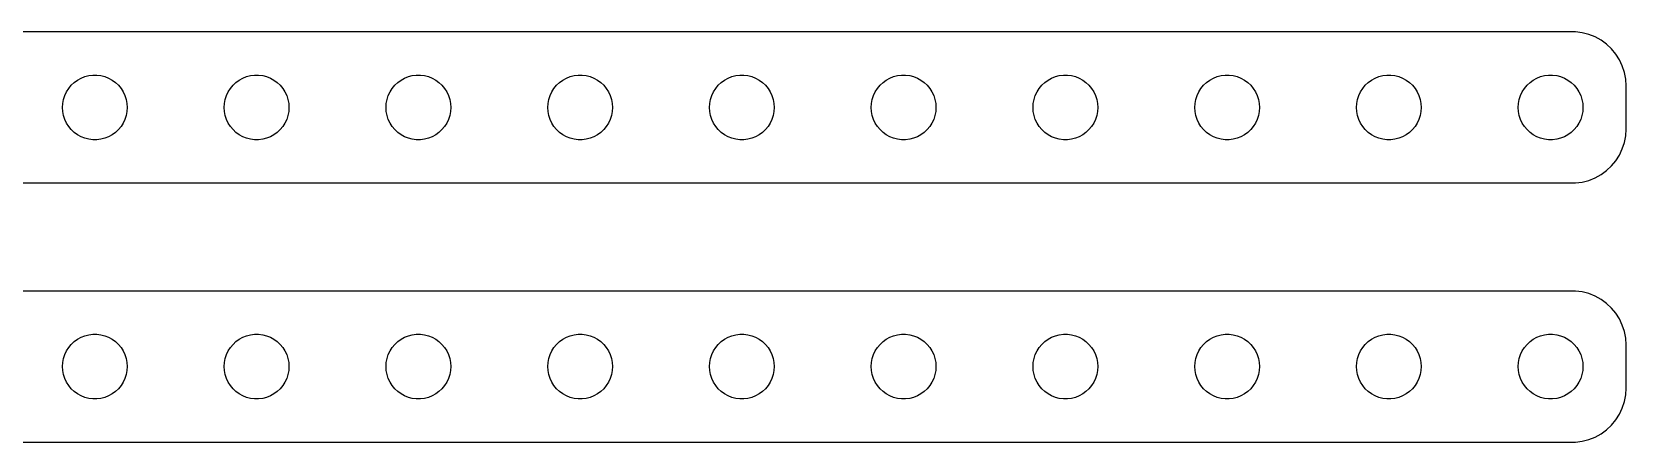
# Model space of a CAD drawing. Header units: metres. Extents: x -142 to 142, y 17 to 55.
# Drawn here: x -5.8 to 142, y 17 to 55 of the extents above; entities that cross this region are included whole.
import ezdxf

# ---------------------------------------------------------------- set-up
doc = ezdxf.new("R2010")
doc.units = ezdxf.units.M

msp = doc.modelspace()

# ---------------------------------------------------------------- linework, layer by layer
for p, q in [((137.314, 54.9901), (-137.314, 54.9901)), ((137.937, 54.9114), (137.314, 54.9901)), ((138.545, 54.7553), (137.937, 54.9114)), ((139.129, 54.5241), (138.545, 54.7553)), ((139.679, 54.2216), (139.129, 54.5241)), ((140.187, 53.8526), (139.679, 54.2216)), ((140.645, 53.4227), (140.187, 53.8526)), ((141.045, 52.9389), (140.645, 53.4227)), ((141.382, 52.4088), (141.045, 52.9389)), ((141.649, 51.8406), (141.382, 52.4088)), ((141.843, 51.2434), (141.649, 51.8406)), ((-2.1869, 50.0536), (-1.91226, 50.3115)), ((-1.91226, 50.3115), (-1.60747, 50.533)), ((-1.60747, 50.533), (-1.27733, 50.7145)), ((-1.27733, 50.7145), (-0.92705, 50.8532)), ((-0.92705, 50.8532), (-0.56213, 50.9469)), ((-0.56213, 50.9469), (-0.18837, 50.9941)), ((-0.18837, 50.9941), (0.18837, 50.9941)), ((0.18837, 50.9941), (0.56213, 50.9469)), ((0.56213, 50.9469), (0.92705, 50.8532)), ((0.92705, 50.8532), (1.27733, 50.7145)), ((1.27733, 50.7145), (1.60747, 50.533)), ((1.60747, 50.533), (1.91226, 50.3115)), ((1.91226, 50.3115), (2.1869, 50.0536)), ((12.8131, 50.0536), (13.0877, 50.3115)), ((13.0877, 50.3115), (13.3925, 50.533)), ((13.3925, 50.533), (13.7227, 50.7145)), ((13.7227, 50.7145), (14.0729, 50.8532)), ((14.0729, 50.8532), (14.4379, 50.9469)), ((14.4379, 50.9469), (14.8116, 50.9941)), ((14.8116, 50.9941), (15.1884, 50.9941)), ((15.1884, 50.9941), (15.5621, 50.9469)), ((15.5621, 50.9469), (15.927, 50.8532)), ((15.927, 50.8532), (16.2773, 50.7145)), ((16.2773, 50.7145), (16.6075, 50.533)), ((16.6075, 50.533), (16.9123, 50.3115)), ((16.9123, 50.3115), (17.1869, 50.0536)), ((27.8131, 50.0536), (28.0877, 50.3115)), ((28.0877, 50.3115), (28.3925, 50.533)), ((28.3925, 50.533), (28.7227, 50.7145)), ((28.7227, 50.7145), (29.0729, 50.8532)), ((29.0729, 50.8532), (29.4379, 50.9469)), ((29.4379, 50.9469), (29.8116, 50.9941)), ((29.8116, 50.9941), (30.1884, 50.9941)), ((30.1884, 50.9941), (30.5621, 50.9469)), ((30.5621, 50.9469), (30.927, 50.8532)), ((30.927, 50.8532), (31.2773, 50.7145)), ((31.2773, 50.7145), (31.6075, 50.533)), ((31.6075, 50.533), (31.9123, 50.3115)), ((31.9123, 50.3115), (32.1869, 50.0536)), ((42.8131, 50.0536), (43.0877, 50.3115)), ((43.0877, 50.3115), (43.3925, 50.533)), ((43.3925, 50.533), (43.7227, 50.7145)), ((43.7227, 50.7145), (44.0729, 50.8532)), ((44.0729, 50.8532), (44.4379, 50.9469)), ((44.4379, 50.9469), (44.8116, 50.9941)), ((44.8116, 50.9941), (45.1884, 50.9941)), ((45.1884, 50.9941), (45.5621, 50.9469)), ((45.5621, 50.9469), (45.927, 50.8532)), ((45.927, 50.8532), (46.2773, 50.7145)), ((46.2773, 50.7145), (46.6075, 50.533)), ((46.6075, 50.533), (46.9123, 50.3115)), ((46.9123, 50.3115), (47.1869, 50.0536)), ((57.8131, 50.0536), (58.0877, 50.3115)), ((58.0877, 50.3115), (58.3925, 50.533)), ((58.3925, 50.533), (58.7227, 50.7145)), ((58.7227, 50.7145), (59.0729, 50.8532)), ((59.0729, 50.8532), (59.4379, 50.9469)), ((59.4379, 50.9469), (59.8116, 50.9941)), ((59.8116, 50.9941), (60.1884, 50.9941)), ((60.1884, 50.9941), (60.5621, 50.9469)), ((60.5621, 50.9469), (60.927, 50.8532)), ((60.927, 50.8532), (61.2773, 50.7145)), ((61.2773, 50.7145), (61.6075, 50.533)), ((61.6075, 50.533), (61.9123, 50.3115)), ((61.9123, 50.3115), (62.1869, 50.0536)), ((72.8131, 50.0536), (73.0877, 50.3115)), ((73.0877, 50.3115), (73.3925, 50.533)), ((73.3925, 50.533), (73.7227, 50.7145)), ((73.7227, 50.7145), (74.073, 50.8532)), ((74.073, 50.8532), (74.4379, 50.9469)), ((74.4379, 50.9469), (74.8116, 50.9941)), ((74.8116, 50.9941), (75.1884, 50.9941)), ((75.1884, 50.9941), (75.5621, 50.9469)), ((75.5621, 50.9469), (75.927, 50.8532)), ((75.927, 50.8532), (76.2773, 50.7145)), ((76.2773, 50.7145), (76.6075, 50.533)), ((76.6075, 50.533), (76.9123, 50.3115)), ((76.9123, 50.3115), (77.1869, 50.0536)), ((87.8131, 50.0536), (88.0877, 50.3115)), ((88.0877, 50.3115), (88.3925, 50.533)), ((88.3925, 50.533), (88.7227, 50.7145)), ((88.7227, 50.7145), (89.073, 50.8532)), ((89.073, 50.8532), (89.4379, 50.9469)), ((89.4379, 50.9469), (89.8116, 50.9941)), ((89.8116, 50.9941), (90.1884, 50.9941)), ((90.1884, 50.9941), (90.5621, 50.9469)), ((90.5621, 50.9469), (90.927, 50.8532)), ((90.927, 50.8532), (91.2773, 50.7145)), ((91.2773, 50.7145), (91.6075, 50.533)), ((91.6075, 50.533), (91.9123, 50.3115)), ((91.9123, 50.3115), (92.1869, 50.0536)), ((102.813, 50.0536), (103.088, 50.3115)), ((103.088, 50.3115), (103.393, 50.533)), ((103.393, 50.533), (103.723, 50.7145)), ((103.723, 50.7145), (104.073, 50.8532)), ((104.073, 50.8532), (104.438, 50.9469)), ((104.438, 50.9469), (104.812, 50.9941)), ((104.812, 50.9941), (105.188, 50.9941)), ((105.188, 50.9941), (105.562, 50.9469)), ((105.562, 50.9469), (105.927, 50.8532)), ((105.927, 50.8532), (106.277, 50.7145)), ((106.277, 50.7145), (106.607, 50.533)), ((106.607, 50.533), (106.912, 50.3115)), ((106.912, 50.3115), (107.187, 50.0536)), ((117.813, 50.0536), (118.088, 50.3115)), ((118.088, 50.3115), (118.393, 50.533)), ((118.393, 50.533), (118.723, 50.7145)), ((118.723, 50.7145), (119.073, 50.8532)), ((119.073, 50.8532), (119.438, 50.9469)), ((119.438, 50.9469), (119.812, 50.9941)), ((119.812, 50.9941), (120.188, 50.9941)), ((120.188, 50.9941), (120.562, 50.9469)), ((120.562, 50.9469), (120.927, 50.8532)), ((120.927, 50.8532), (121.277, 50.7145)), ((121.277, 50.7145), (121.607, 50.533)), ((121.607, 50.533), (121.912, 50.3115)), ((121.912, 50.3115), (122.187, 50.0536)), ((132.813, 50.0536), (133.088, 50.3115)), ((133.088, 50.3115), (133.393, 50.533)), ((133.393, 50.533), (133.723, 50.7145)), ((133.723, 50.7145), (134.073, 50.8532)), ((134.073, 50.8532), (134.438, 50.9469)), ((134.438, 50.9469), (134.812, 50.9941)), ((134.812, 50.9941), (135.188, 50.9941)), ((135.188, 50.9941), (135.562, 50.9469)), ((135.562, 50.9469), (135.927, 50.8532)), ((135.927, 50.8532), (136.277, 50.7145)), ((136.277, 50.7145), (136.607, 50.533)), ((136.607, 50.533), (136.912, 50.3115)), ((136.912, 50.3115), (137.187, 50.0536)), ((141.961, 50.6267), (141.843, 51.2434)), ((142, 50), (141.961, 50.6267)), ((-2.90575, 48.7461), (-2.78932, 49.1044)), ((-2.78932, 49.1044), (-2.62891, 49.4453)), ((-2.62891, 49.4453), (-2.42705, 49.7634)), ((-2.42705, 49.7634), (-2.1869, 50.0536)), ((2.1869, 50.0536), (2.42705, 49.7634)), ((2.42705, 49.7634), (2.62891, 49.4453)), ((2.62891, 49.4453), (2.78932, 49.1044)), ((2.78932, 49.1044), (2.90575, 48.7461)), ((12.0942, 48.7461), (12.2107, 49.1044)), ((12.2107, 49.1044), (12.3711, 49.4453)), ((12.3711, 49.4453), (12.5729, 49.7634)), ((12.5729, 49.7634), (12.8131, 50.0536)), ((17.1869, 50.0536), (17.427, 49.7634)), ((17.427, 49.7634), (17.6289, 49.4453)), ((17.6289, 49.4453), (17.7893, 49.1044)), ((17.7893, 49.1044), (17.9057, 48.7461)), ((27.0942, 48.7461), (27.2107, 49.1044)), ((27.2107, 49.1044), (27.3711, 49.4453)), ((27.3711, 49.4453), (27.5729, 49.7634)), ((27.5729, 49.7634), (27.8131, 50.0536)), ((32.1869, 50.0536), (32.427, 49.7634)), ((32.427, 49.7634), (32.6289, 49.4453)), ((32.6289, 49.4453), (32.7893, 49.1044)), ((32.7893, 49.1044), (32.9057, 48.7461)), ((42.0942, 48.7461), (42.2107, 49.1044)), ((42.2107, 49.1044), (42.3711, 49.4453)), ((42.3711, 49.4453), (42.5729, 49.7634)), ((42.5729, 49.7634), (42.8131, 50.0536)), ((47.1869, 50.0536), (47.427, 49.7634)), ((47.427, 49.7634), (47.6289, 49.4453)), ((47.6289, 49.4453), (47.7893, 49.1044)), ((47.7893, 49.1044), (47.9057, 48.7461)), ((57.0942, 48.7461), (57.2107, 49.1044)), ((57.2107, 49.1044), (57.3711, 49.4453)), ((57.3711, 49.4453), (57.5729, 49.7634)), ((57.5729, 49.7634), (57.8131, 50.0536)), ((62.1869, 50.0536), (62.427, 49.7634)), ((62.427, 49.7634), (62.6289, 49.4453)), ((62.6289, 49.4453), (62.7893, 49.1044)), ((62.7893, 49.1044), (62.9057, 48.7461)), ((72.0943, 48.7461), (72.2107, 49.1044)), ((72.2107, 49.1044), (72.3711, 49.4453)), ((72.3711, 49.4453), (72.573, 49.7634)), ((72.573, 49.7634), (72.8131, 50.0536)), ((77.1869, 50.0536), (77.427, 49.7634)), ((77.427, 49.7634), (77.6289, 49.4453)), ((77.6289, 49.4453), (77.7893, 49.1044)), ((77.7893, 49.1044), (77.9057, 48.7461)), ((87.0943, 48.7461), (87.2107, 49.1044)), ((87.2107, 49.1044), (87.3711, 49.4453)), ((87.3711, 49.4453), (87.573, 49.7634)), ((87.573, 49.7634), (87.8131, 50.0536)), ((92.1869, 50.0536), (92.427, 49.7634)), ((92.427, 49.7634), (92.6289, 49.4453)), ((92.6289, 49.4453), (92.7893, 49.1044)), ((92.7893, 49.1044), (92.9057, 48.7461)), ((102.094, 48.7461), (102.211, 49.1044)), ((102.211, 49.1044), (102.371, 49.4453)), ((102.371, 49.4453), (102.573, 49.7634)), ((102.573, 49.7634), (102.813, 50.0536)), ((107.187, 50.0536), (107.427, 49.7634)), ((107.427, 49.7634), (107.629, 49.4453)), ((107.629, 49.4453), (107.789, 49.1044)), ((107.789, 49.1044), (107.906, 48.7461)), ((117.094, 48.7461), (117.211, 49.1044)), ((117.211, 49.1044), (117.371, 49.4453)), ((117.371, 49.4453), (117.573, 49.7634)), ((117.573, 49.7634), (117.813, 50.0536)), ((122.187, 50.0536), (122.427, 49.7634)), ((122.427, 49.7634), (122.629, 49.4453)), ((122.629, 49.4453), (122.789, 49.1044)), ((122.789, 49.1044), (122.906, 48.7461)), ((132.094, 48.7461), (132.211, 49.1044)), ((132.211, 49.1044), (132.371, 49.4453)), ((132.371, 49.4453), (132.573, 49.7634)), ((132.573, 49.7634), (132.813, 50.0536)), ((137.187, 50.0536), (137.427, 49.7634)), ((137.427, 49.7634), (137.629, 49.4453)), ((137.629, 49.4453), (137.789, 49.1044)), ((137.789, 49.1044), (137.906, 48.7461)), ((142, 46), (142, 50)), ((-3, 48), (-2.97633, 48.376)), ((-2.97633, 47.624), (-3, 48)), ((-2.97633, 48.376), (-2.90575, 48.7461)), ((-2.90575, 47.2539), (-2.97633, 47.624)), ((2.90575, 48.7461), (2.97633, 48.376)), ((2.97633, 47.624), (2.90575, 47.2539)), ((2.97633, 48.376), (3, 48)), ((3, 48), (2.97633, 47.624)), ((12, 48), (12.0237, 48.376)), ((12.0237, 47.624), (12, 48)), ((12.0237, 48.376), (12.0942, 48.7461)), ((12.0942, 47.2539), (12.0237, 47.624)), ((17.9057, 48.7461), (17.9763, 48.376)), ((17.9763, 47.624), (17.9057, 47.2539)), ((17.9763, 48.376), (18, 48)), ((18, 48), (17.9763, 47.624)), ((27, 48), (27.0237, 48.376)), ((27.0237, 47.624), (27, 48)), ((27.0237, 48.376), (27.0942, 48.7461)), ((27.0942, 47.2539), (27.0237, 47.624)), ((32.9057, 48.7461), (32.9763, 48.376)), ((32.9763, 47.624), (32.9057, 47.2539)), ((32.9763, 48.376), (33, 48)), ((33, 48), (32.9763, 47.624)), ((42, 48), (42.0237, 48.376)), ((42.0237, 47.624), (42, 48)), ((42.0237, 48.376), (42.0942, 48.7461)), ((42.0942, 47.2539), (42.0237, 47.624)), ((47.9057, 48.7461), (47.9763, 48.376)), ((47.9763, 47.624), (47.9057, 47.2539)), ((47.9763, 48.376), (48, 48)), ((48, 48), (47.9763, 47.624)), ((57, 48), (57.0237, 48.376)), ((57.0237, 47.624), (57, 48)), ((57.0237, 48.376), (57.0942, 48.7461)), ((57.0942, 47.2539), (57.0237, 47.624)), ((62.9057, 48.7461), (62.9763, 48.376)), ((62.9763, 47.624), (62.9057, 47.2539)), ((62.9763, 48.376), (63, 48)), ((63, 48), (62.9763, 47.624)), ((72, 48), (72.0237, 48.376)), ((72.0237, 47.624), (72, 48)), ((72.0237, 48.376), (72.0943, 48.7461)), ((72.0943, 47.2539), (72.0237, 47.624)), ((77.9057, 48.7461), (77.9763, 48.376)), ((77.9763, 47.624), (77.9057, 47.2539)), ((77.9763, 48.376), (78, 48)), ((78, 48), (77.9763, 47.624)), ((87, 48), (87.0237, 48.376)), ((87.0237, 47.624), (87, 48)), ((87.0237, 48.376), (87.0943, 48.7461)), ((87.0943, 47.2539), (87.0237, 47.624)), ((92.9057, 48.7461), (92.9763, 48.376)), ((92.9763, 47.624), (92.9057, 47.2539)), ((92.9763, 48.376), (93, 48)), ((93, 48), (92.9763, 47.624)), ((102, 48), (102.024, 48.376)), ((102.024, 47.624), (102, 48)), ((102.024, 48.376), (102.094, 48.7461)), ((102.094, 47.2539), (102.024, 47.624)), ((107.906, 48.7461), (107.976, 48.376)), ((107.976, 47.624), (107.906, 47.2539)), ((107.976, 48.376), (108, 48)), ((108, 48), (107.976, 47.624)), ((117, 48), (117.024, 48.376)), ((117.024, 47.624), (117, 48)), ((117.024, 48.376), (117.094, 48.7461)), ((117.094, 47.2539), (117.024, 47.624)), ((122.906, 48.7461), (122.976, 48.376)), ((122.976, 47.624), (122.906, 47.2539)), ((122.976, 48.376), (123, 48)), ((123, 48), (122.976, 47.624)), ((132, 48), (132.024, 48.376)), ((132.024, 47.624), (132, 48)), ((132.024, 48.376), (132.094, 48.7461)), ((132.094, 47.2539), (132.024, 47.624)), ((137.906, 48.7461), (137.976, 48.376)), ((137.976, 47.624), (137.906, 47.2539)), ((137.976, 48.376), (138, 48)), ((138, 48), (137.976, 47.624)), ((-2.78932, 46.8956), (-2.90575, 47.2539)), ((-2.62891, 46.5547), (-2.78932, 46.8956)), ((-2.42705, 46.2366), (-2.62891, 46.5547)), ((-2.1869, 45.9464), (-2.42705, 46.2366)), ((-1.91226, 45.6885), (-2.1869, 45.9464)), ((2.1869, 45.9464), (1.91226, 45.6885)), ((2.42705, 46.2366), (2.1869, 45.9464)), ((2.62891, 46.5547), (2.42705, 46.2366)), ((2.78932, 46.8956), (2.62891, 46.5547)), ((2.90575, 47.2539), (2.78932, 46.8956)), ((12.2107, 46.8956), (12.0942, 47.2539)), ((12.3711, 46.5547), (12.2107, 46.8956)), ((12.5729, 46.2366), (12.3711, 46.5547)), ((12.8131, 45.9464), (12.5729, 46.2366)), ((13.0877, 45.6885), (12.8131, 45.9464)), ((17.1869, 45.9464), (16.9123, 45.6885)), ((17.427, 46.2366), (17.1869, 45.9464)), ((17.6289, 46.5547), (17.427, 46.2366)), ((17.7893, 46.8956), (17.6289, 46.5547)), ((17.9057, 47.2539), (17.7893, 46.8956)), ((27.2107, 46.8956), (27.0942, 47.2539)), ((27.3711, 46.5547), (27.2107, 46.8956)), ((27.5729, 46.2366), (27.3711, 46.5547)), ((27.8131, 45.9464), (27.5729, 46.2366)), ((28.0877, 45.6885), (27.8131, 45.9464)), ((32.1869, 45.9464), (31.9123, 45.6885)), ((32.427, 46.2366), (32.1869, 45.9464)), ((32.6289, 46.5547), (32.427, 46.2366)), ((32.7893, 46.8956), (32.6289, 46.5547)), ((32.9057, 47.2539), (32.7893, 46.8956)), ((42.2107, 46.8956), (42.0942, 47.2539)), ((42.3711, 46.5547), (42.2107, 46.8956)), ((42.5729, 46.2366), (42.3711, 46.5547)), ((42.8131, 45.9464), (42.5729, 46.2366)), ((43.0877, 45.6885), (42.8131, 45.9464)), ((47.1869, 45.9464), (46.9123, 45.6885)), ((47.427, 46.2366), (47.1869, 45.9464)), ((47.6289, 46.5547), (47.427, 46.2366)), ((47.7893, 46.8956), (47.6289, 46.5547)), ((47.9057, 47.2539), (47.7893, 46.8956)), ((57.2107, 46.8956), (57.0942, 47.2539)), ((57.3711, 46.5547), (57.2107, 46.8956)), ((57.5729, 46.2366), (57.3711, 46.5547)), ((57.8131, 45.9464), (57.5729, 46.2366)), ((58.0877, 45.6885), (57.8131, 45.9464)), ((62.1869, 45.9464), (61.9123, 45.6885)), ((62.427, 46.2366), (62.1869, 45.9464)), ((62.6289, 46.5547), (62.427, 46.2366)), ((62.7893, 46.8956), (62.6289, 46.5547)), ((62.9057, 47.2539), (62.7893, 46.8956)), ((72.2107, 46.8956), (72.0943, 47.2539)), ((72.3711, 46.5547), (72.2107, 46.8956)), ((72.573, 46.2366), (72.3711, 46.5547)), ((72.8131, 45.9464), (72.573, 46.2366)), ((73.0877, 45.6885), (72.8131, 45.9464)), ((77.1869, 45.9464), (76.9123, 45.6885)), ((77.427, 46.2366), (77.1869, 45.9464)), ((77.6289, 46.5547), (77.427, 46.2366)), ((77.7893, 46.8956), (77.6289, 46.5547)), ((77.9057, 47.2539), (77.7893, 46.8956)), ((87.2107, 46.8956), (87.0943, 47.2539)), ((87.3711, 46.5547), (87.2107, 46.8956)), ((87.573, 46.2366), (87.3711, 46.5547)), ((87.8131, 45.9464), (87.573, 46.2366)), ((88.0877, 45.6885), (87.8131, 45.9464)), ((92.1869, 45.9464), (91.9123, 45.6885)), ((92.427, 46.2366), (92.1869, 45.9464)), ((92.6289, 46.5547), (92.427, 46.2366)), ((92.7893, 46.8956), (92.6289, 46.5547)), ((92.9057, 47.2539), (92.7893, 46.8956)), ((102.211, 46.8956), (102.094, 47.2539)), ((102.371, 46.5547), (102.211, 46.8956)), ((102.573, 46.2366), (102.371, 46.5547)), ((102.813, 45.9464), (102.573, 46.2366)), ((103.088, 45.6885), (102.813, 45.9464)), ((107.187, 45.9464), (106.912, 45.6885)), ((107.427, 46.2366), (107.187, 45.9464)), ((107.629, 46.5547), (107.427, 46.2366)), ((107.789, 46.8956), (107.629, 46.5547)), ((107.906, 47.2539), (107.789, 46.8956)), ((117.211, 46.8956), (117.094, 47.2539)), ((117.371, 46.5547), (117.211, 46.8956)), ((117.573, 46.2366), (117.371, 46.5547)), ((117.813, 45.9464), (117.573, 46.2366)), ((118.088, 45.6885), (117.813, 45.9464)), ((122.187, 45.9464), (121.912, 45.6885)), ((122.427, 46.2366), (122.187, 45.9464)), ((122.629, 46.5547), (122.427, 46.2366)), ((122.789, 46.8956), (122.629, 46.5547)), ((122.906, 47.2539), (122.789, 46.8956)), ((132.211, 46.8956), (132.094, 47.2539)), ((132.371, 46.5547), (132.211, 46.8956)), ((132.573, 46.2366), (132.371, 46.5547)), ((132.813, 45.9464), (132.573, 46.2366)), ((133.088, 45.6885), (132.813, 45.9464)), ((137.187, 45.9464), (136.912, 45.6885)), ((137.427, 46.2366), (137.187, 45.9464)), ((137.629, 46.5547), (137.427, 46.2366)), ((137.789, 46.8956), (137.629, 46.5547)), ((137.906, 47.2539), (137.789, 46.8956)), ((141.961, 45.3733), (142, 46)), ((-1.60747, 45.467), (-1.91226, 45.6885)), ((-1.27733, 45.2855), (-1.60747, 45.467)), ((-0.92705, 45.1468), (-1.27733, 45.2855)), ((-0.56213, 45.0531), (-0.92705, 45.1468)), ((-0.18837, 45.0059), (-0.56213, 45.0531)), ((0.18837, 45.0059), (-0.18837, 45.0059)), ((0.56213, 45.0531), (0.18837, 45.0059)), ((0.92705, 45.1468), (0.56213, 45.0531)), ((1.27733, 45.2855), (0.92705, 45.1468)), ((1.60747, 45.467), (1.27733, 45.2855)), ((1.91226, 45.6885), (1.60747, 45.467)), ((13.3925, 45.467), (13.0877, 45.6885)), ((13.7227, 45.2855), (13.3925, 45.467)), ((14.0729, 45.1468), (13.7227, 45.2855)), ((14.4379, 45.0531), (14.0729, 45.1468)), ((14.8116, 45.0059), (14.4379, 45.0531)), ((15.1884, 45.0059), (14.8116, 45.0059)), ((15.5621, 45.0531), (15.1884, 45.0059)), ((15.927, 45.1468), (15.5621, 45.0531)), ((16.2773, 45.2855), (15.927, 45.1468)), ((16.6075, 45.467), (16.2773, 45.2855)), ((16.9123, 45.6885), (16.6075, 45.467)), ((28.3925, 45.467), (28.0877, 45.6885)), ((28.7227, 45.2855), (28.3925, 45.467)), ((29.0729, 45.1468), (28.7227, 45.2855)), ((29.4379, 45.0531), (29.0729, 45.1468)), ((29.8116, 45.0059), (29.4379, 45.0531)), ((30.1884, 45.0059), (29.8116, 45.0059)), ((30.5621, 45.0531), (30.1884, 45.0059)), ((30.927, 45.1468), (30.5621, 45.0531)), ((31.2773, 45.2855), (30.927, 45.1468)), ((31.6075, 45.467), (31.2773, 45.2855)), ((31.9123, 45.6885), (31.6075, 45.467)), ((43.3925, 45.467), (43.0877, 45.6885)), ((43.7227, 45.2855), (43.3925, 45.467)), ((44.0729, 45.1468), (43.7227, 45.2855)), ((44.4379, 45.0531), (44.0729, 45.1468)), ((44.8116, 45.0059), (44.4379, 45.0531)), ((45.1884, 45.0059), (44.8116, 45.0059)), ((45.5621, 45.0531), (45.1884, 45.0059)), ((45.927, 45.1468), (45.5621, 45.0531)), ((46.2773, 45.2855), (45.927, 45.1468)), ((46.6075, 45.467), (46.2773, 45.2855)), ((46.9123, 45.6885), (46.6075, 45.467)), ((58.3925, 45.467), (58.0877, 45.6885)), ((58.7227, 45.2855), (58.3925, 45.467)), ((59.0729, 45.1468), (58.7227, 45.2855)), ((59.4379, 45.0531), (59.0729, 45.1468)), ((59.8116, 45.0059), (59.4379, 45.0531)), ((60.1884, 45.0059), (59.8116, 45.0059)), ((60.5621, 45.0531), (60.1884, 45.0059)), ((60.927, 45.1468), (60.5621, 45.0531)), ((61.2773, 45.2855), (60.927, 45.1468)), ((61.6075, 45.467), (61.2773, 45.2855)), ((61.9123, 45.6885), (61.6075, 45.467)), ((73.3925, 45.467), (73.0877, 45.6885)), ((73.7227, 45.2855), (73.3925, 45.467)), ((74.073, 45.1468), (73.7227, 45.2855)), ((74.4379, 45.0531), (74.073, 45.1468)), ((74.8116, 45.0059), (74.4379, 45.0531)), ((75.1884, 45.0059), (74.8116, 45.0059)), ((75.5621, 45.0531), (75.1884, 45.0059)), ((75.927, 45.1468), (75.5621, 45.0531)), ((76.2773, 45.2855), (75.927, 45.1468)), ((76.6075, 45.467), (76.2773, 45.2855)), ((76.9123, 45.6885), (76.6075, 45.467)), ((88.3925, 45.467), (88.0877, 45.6885)), ((88.7227, 45.2855), (88.3925, 45.467)), ((89.073, 45.1468), (88.7227, 45.2855)), ((89.4379, 45.0531), (89.073, 45.1468)), ((89.8116, 45.0059), (89.4379, 45.0531)), ((90.1884, 45.0059), (89.8116, 45.0059)), ((90.5621, 45.0531), (90.1884, 45.0059)), ((90.927, 45.1468), (90.5621, 45.0531)), ((91.2773, 45.2855), (90.927, 45.1468)), ((91.6075, 45.467), (91.2773, 45.2855)), ((91.9123, 45.6885), (91.6075, 45.467)), ((103.393, 45.467), (103.088, 45.6885)), ((103.723, 45.2855), (103.393, 45.467)), ((104.073, 45.1468), (103.723, 45.2855)), ((104.438, 45.0531), (104.073, 45.1468)), ((104.812, 45.0059), (104.438, 45.0531)), ((105.188, 45.0059), (104.812, 45.0059)), ((105.562, 45.0531), (105.188, 45.0059)), ((105.927, 45.1468), (105.562, 45.0531)), ((106.277, 45.2855), (105.927, 45.1468)), ((106.607, 45.467), (106.277, 45.2855)), ((106.912, 45.6885), (106.607, 45.467)), ((118.393, 45.467), (118.088, 45.6885)), ((118.723, 45.2855), (118.393, 45.467)), ((119.073, 45.1468), (118.723, 45.2855)), ((119.438, 45.0531), (119.073, 45.1468)), ((119.812, 45.0059), (119.438, 45.0531)), ((120.188, 45.0059), (119.812, 45.0059)), ((120.562, 45.0531), (120.188, 45.0059)), ((120.927, 45.1468), (120.562, 45.0531)), ((121.277, 45.2855), (120.927, 45.1468)), ((121.607, 45.467), (121.277, 45.2855)), ((121.912, 45.6885), (121.607, 45.467)), ((133.393, 45.467), (133.088, 45.6885)), ((133.723, 45.2855), (133.393, 45.467)), ((134.073, 45.1468), (133.723, 45.2855)), ((134.438, 45.0531), (134.073, 45.1468)), ((134.812, 45.0059), (134.438, 45.0531)), ((135.188, 45.0059), (134.812, 45.0059)), ((135.562, 45.0531), (135.188, 45.0059)), ((135.927, 45.1468), (135.562, 45.0531)), ((136.277, 45.2855), (135.927, 45.1468)), ((136.607, 45.467), (136.277, 45.2855)), ((136.912, 45.6885), (136.607, 45.467)), ((141.649, 44.1594), (141.843, 44.7566)), ((141.843, 44.7566), (141.961, 45.3733)), ((140.645, 42.5773), (141.045, 43.0611)), ((141.045, 43.0611), (141.382, 43.5912)), ((141.382, 43.5912), (141.649, 44.1594)), ((138.545, 41.2447), (139.129, 41.4759)), ((139.129, 41.4759), (139.679, 41.7784)), ((139.679, 41.7784), (140.187, 42.1474)), ((140.187, 42.1474), (140.645, 42.5773)), ((-137.314, 41.0099), (137.314, 41.0099)), ((137.314, 41.0099), (137.937, 41.0886)), ((137.937, 41.0886), (138.545, 41.2447)), ((137.314, 30.9901), (-137.314, 30.9901)), ((137.937, 30.9114), (137.314, 30.9901)), ((138.545, 30.7553), (137.937, 30.9114)), ((139.129, 30.5241), (138.545, 30.7553)), ((139.679, 30.2216), (139.129, 30.5241)), ((140.187, 29.8526), (139.679, 30.2216)), ((140.645, 29.4227), (140.187, 29.8526)), ((141.045, 28.9389), (140.645, 29.4227)), ((141.382, 28.4088), (141.045, 28.9389)), ((141.649, 27.8406), (141.382, 28.4088)), ((-1.60747, 26.533), (-1.27733, 26.7145)), ((-1.27733, 26.7145), (-0.92705, 26.8532)), ((-0.92705, 26.8532), (-0.56213, 26.9469)), ((-0.56213, 26.9469), (-0.18837, 26.9941)), ((-0.18837, 26.9941), (0.18837, 26.9941)), ((0.18837, 26.9941), (0.56213, 26.9469)), ((0.56213, 26.9469), (0.92705, 26.8532)), ((0.92705, 26.8532), (1.27733, 26.7145)), ((1.27733, 26.7145), (1.60747, 26.533)), ((13.3925, 26.533), (13.7227, 26.7145)), ((13.7227, 26.7145), (14.0729, 26.8532)), ((14.0729, 26.8532), (14.4379, 26.9469)), ((14.4379, 26.9469), (14.8116, 26.9941)), ((14.8116, 26.9941), (15.1884, 26.9941)), ((15.1884, 26.9941), (15.5621, 26.9469)), ((15.5621, 26.9469), (15.927, 26.8532)), ((15.927, 26.8532), (16.2773, 26.7145)), ((16.2773, 26.7145), (16.6075, 26.533)), ((28.3925, 26.533), (28.7227, 26.7145)), ((28.7227, 26.7145), (29.0729, 26.8532)), ((29.0729, 26.8532), (29.4379, 26.9469)), ((29.4379, 26.9469), (29.8116, 26.9941)), ((29.8116, 26.9941), (30.1884, 26.9941)), ((30.1884, 26.9941), (30.5621, 26.9469)), ((30.5621, 26.9469), (30.927, 26.8532)), ((30.927, 26.8532), (31.2773, 26.7145)), ((31.2773, 26.7145), (31.6075, 26.533)), ((43.3925, 26.533), (43.7227, 26.7145)), ((43.7227, 26.7145), (44.0729, 26.8532)), ((44.0729, 26.8532), (44.4379, 26.9469)), ((44.4379, 26.9469), (44.8116, 26.9941)), ((44.8116, 26.9941), (45.1884, 26.9941)), ((45.1884, 26.9941), (45.5621, 26.9469)), ((45.5621, 26.9469), (45.927, 26.8532)), ((45.927, 26.8532), (46.2773, 26.7145)), ((46.2773, 26.7145), (46.6075, 26.533)), ((58.3925, 26.533), (58.7227, 26.7145)), ((58.7227, 26.7145), (59.0729, 26.8532)), ((59.0729, 26.8532), (59.4379, 26.9469)), ((59.4379, 26.9469), (59.8116, 26.9941)), ((59.8116, 26.9941), (60.1884, 26.9941)), ((60.1884, 26.9941), (60.5621, 26.9469)), ((60.5621, 26.9469), (60.927, 26.8532)), ((60.927, 26.8532), (61.2773, 26.7145)), ((61.2773, 26.7145), (61.6075, 26.533)), ((73.3925, 26.533), (73.7227, 26.7145)), ((73.7227, 26.7145), (74.073, 26.8532)), ((74.073, 26.8532), (74.4379, 26.9469)), ((74.4379, 26.9469), (74.8116, 26.9941)), ((74.8116, 26.9941), (75.1884, 26.9941)), ((75.1884, 26.9941), (75.5621, 26.9469)), ((75.5621, 26.9469), (75.927, 26.8532)), ((75.927, 26.8532), (76.2773, 26.7145)), ((76.2773, 26.7145), (76.6075, 26.533)), ((88.3925, 26.533), (88.7227, 26.7145)), ((88.7227, 26.7145), (89.073, 26.8532)), ((89.073, 26.8532), (89.4379, 26.9469)), ((89.4379, 26.9469), (89.8116, 26.9941)), ((89.8116, 26.9941), (90.1884, 26.9941)), ((90.1884, 26.9941), (90.5621, 26.9469)), ((90.5621, 26.9469), (90.927, 26.8532)), ((90.927, 26.8532), (91.2773, 26.7145)), ((91.2773, 26.7145), (91.6075, 26.533)), ((103.393, 26.533), (103.723, 26.7145)), ((103.723, 26.7145), (104.073, 26.8532)), ((104.073, 26.8532), (104.438, 26.9469)), ((104.438, 26.9469), (104.812, 26.9941)), ((104.812, 26.9941), (105.188, 26.9941)), ((105.188, 26.9941), (105.562, 26.9469)), ((105.562, 26.9469), (105.927, 26.8532)), ((105.927, 26.8532), (106.277, 26.7145)), ((106.277, 26.7145), (106.607, 26.533)), ((118.393, 26.533), (118.723, 26.7145)), ((118.723, 26.7145), (119.073, 26.8532)), ((119.073, 26.8532), (119.438, 26.9469)), ((119.438, 26.9469), (119.812, 26.9941)), ((119.812, 26.9941), (120.188, 26.9941)), ((120.188, 26.9941), (120.562, 26.9469)), ((120.562, 26.9469), (120.927, 26.8532)), ((120.927, 26.8532), (121.277, 26.7145)), ((121.277, 26.7145), (121.607, 26.533)), ((133.393, 26.533), (133.723, 26.7145)), ((133.723, 26.7145), (134.073, 26.8532)), ((134.073, 26.8532), (134.438, 26.9469)), ((134.438, 26.9469), (134.812, 26.9941)), ((134.812, 26.9941), (135.188, 26.9941)), ((135.188, 26.9941), (135.562, 26.9469)), ((135.562, 26.9469), (135.927, 26.8532)), ((135.927, 26.8532), (136.277, 26.7145)), ((136.277, 26.7145), (136.607, 26.533)), ((141.843, 27.2434), (141.649, 27.8406)), ((141.961, 26.6267), (141.843, 27.2434)), ((142, 26), (141.961, 26.6267)), ((-2.78932, 25.1044), (-2.62891, 25.4453)), ((-2.62891, 25.4453), (-2.42705, 25.7634)), ((-2.42705, 25.7634), (-2.1869, 26.0536)), ((-2.1869, 26.0536), (-1.91226, 26.3115)), ((-1.91226, 26.3115), (-1.60747, 26.533)), ((1.60747, 26.533), (1.91226, 26.3115)), ((1.91226, 26.3115), (2.1869, 26.0536)), ((2.1869, 26.0536), (2.42705, 25.7634)), ((2.42705, 25.7634), (2.62891, 25.4453)), ((2.62891, 25.4453), (2.78932, 25.1044)), ((12.2107, 25.1044), (12.3711, 25.4453)), ((12.3711, 25.4453), (12.5729, 25.7634)), ((12.5729, 25.7634), (12.8131, 26.0536)), ((12.8131, 26.0536), (13.0877, 26.3115)), ((13.0877, 26.3115), (13.3925, 26.533)), ((16.6075, 26.533), (16.9123, 26.3115)), ((16.9123, 26.3115), (17.1869, 26.0536)), ((17.1869, 26.0536), (17.427, 25.7634)), ((17.427, 25.7634), (17.6289, 25.4453)), ((17.6289, 25.4453), (17.7893, 25.1044)), ((27.2107, 25.1044), (27.3711, 25.4453)), ((27.3711, 25.4453), (27.5729, 25.7634)), ((27.5729, 25.7634), (27.8131, 26.0536)), ((27.8131, 26.0536), (28.0877, 26.3115)), ((28.0877, 26.3115), (28.3925, 26.533)), ((31.6075, 26.533), (31.9123, 26.3115)), ((31.9123, 26.3115), (32.1869, 26.0536)), ((32.1869, 26.0536), (32.427, 25.7634)), ((32.427, 25.7634), (32.6289, 25.4453)), ((32.6289, 25.4453), (32.7893, 25.1044)), ((42.2107, 25.1044), (42.3711, 25.4453)), ((42.3711, 25.4453), (42.5729, 25.7634)), ((42.5729, 25.7634), (42.8131, 26.0536)), ((42.8131, 26.0536), (43.0877, 26.3115)), ((43.0877, 26.3115), (43.3925, 26.533)), ((46.6075, 26.533), (46.9123, 26.3115)), ((46.9123, 26.3115), (47.1869, 26.0536)), ((47.1869, 26.0536), (47.427, 25.7634)), ((47.427, 25.7634), (47.6289, 25.4453)), ((47.6289, 25.4453), (47.7893, 25.1044)), ((57.2107, 25.1044), (57.3711, 25.4453)), ((57.3711, 25.4453), (57.5729, 25.7634)), ((57.5729, 25.7634), (57.8131, 26.0536)), ((57.8131, 26.0536), (58.0877, 26.3115)), ((58.0877, 26.3115), (58.3925, 26.533)), ((61.6075, 26.533), (61.9123, 26.3115)), ((61.9123, 26.3115), (62.1869, 26.0536)), ((62.1869, 26.0536), (62.427, 25.7634)), ((62.427, 25.7634), (62.6289, 25.4453)), ((62.6289, 25.4453), (62.7893, 25.1044)), ((72.2107, 25.1044), (72.3711, 25.4453)), ((72.3711, 25.4453), (72.573, 25.7634)), ((72.573, 25.7634), (72.8131, 26.0536)), ((72.8131, 26.0536), (73.0877, 26.3115)), ((73.0877, 26.3115), (73.3925, 26.533)), ((76.6075, 26.533), (76.9123, 26.3115)), ((76.9123, 26.3115), (77.1869, 26.0536)), ((77.1869, 26.0536), (77.427, 25.7634)), ((77.427, 25.7634), (77.6289, 25.4453)), ((77.6289, 25.4453), (77.7893, 25.1044)), ((87.2107, 25.1044), (87.3711, 25.4453)), ((87.3711, 25.4453), (87.573, 25.7634)), ((87.573, 25.7634), (87.8131, 26.0536)), ((87.8131, 26.0536), (88.0877, 26.3115)), ((88.0877, 26.3115), (88.3925, 26.533)), ((91.6075, 26.533), (91.9123, 26.3115)), ((91.9123, 26.3115), (92.1869, 26.0536)), ((92.1869, 26.0536), (92.427, 25.7634)), ((92.427, 25.7634), (92.6289, 25.4453)), ((92.6289, 25.4453), (92.7893, 25.1044)), ((102.211, 25.1044), (102.371, 25.4453)), ((102.371, 25.4453), (102.573, 25.7634)), ((102.573, 25.7634), (102.813, 26.0536)), ((102.813, 26.0536), (103.088, 26.3115)), ((103.088, 26.3115), (103.393, 26.533)), ((106.607, 26.533), (106.912, 26.3115)), ((106.912, 26.3115), (107.187, 26.0536)), ((107.187, 26.0536), (107.427, 25.7634)), ((107.427, 25.7634), (107.629, 25.4453)), ((107.629, 25.4453), (107.789, 25.1044)), ((117.211, 25.1044), (117.371, 25.4453)), ((117.371, 25.4453), (117.573, 25.7634)), ((117.573, 25.7634), (117.813, 26.0536)), ((117.813, 26.0536), (118.088, 26.3115)), ((118.088, 26.3115), (118.393, 26.533)), ((121.607, 26.533), (121.912, 26.3115)), ((121.912, 26.3115), (122.187, 26.0536)), ((122.187, 26.0536), (122.427, 25.7634)), ((122.427, 25.7634), (122.629, 25.4453)), ((122.629, 25.4453), (122.789, 25.1044)), ((132.211, 25.1044), (132.371, 25.4453)), ((132.371, 25.4453), (132.573, 25.7634)), ((132.573, 25.7634), (132.813, 26.0536)), ((132.813, 26.0536), (133.088, 26.3115)), ((133.088, 26.3115), (133.393, 26.533)), ((136.607, 26.533), (136.912, 26.3115)), ((136.912, 26.3115), (137.187, 26.0536)), ((137.187, 26.0536), (137.427, 25.7634)), ((137.427, 25.7634), (137.629, 25.4453)), ((137.629, 25.4453), (137.789, 25.1044)), ((142, 22), (142, 26)), ((-3, 24), (-2.97633, 24.376)), ((-2.97633, 23.624), (-3, 24)), ((-2.97633, 24.376), (-2.90575, 24.7461)), ((-2.90575, 24.7461), (-2.78932, 25.1044)), ((2.78932, 25.1044), (2.90575, 24.7461)), ((2.90575, 24.7461), (2.97633, 24.376)), ((2.97633, 24.376), (3, 24)), ((3, 24), (2.97633, 23.624)), ((12, 24), (12.0237, 24.376)), ((12.0237, 23.624), (12, 24)), ((12.0237, 24.376), (12.0942, 24.7461)), ((12.0942, 24.7461), (12.2107, 25.1044)), ((17.7893, 25.1044), (17.9057, 24.7461)), ((17.9057, 24.7461), (17.9763, 24.376)), ((17.9763, 24.376), (18, 24)), ((18, 24), (17.9763, 23.624)), ((27, 24), (27.0237, 24.376)), ((27.0237, 23.624), (27, 24)), ((27.0237, 24.376), (27.0942, 24.7461)), ((27.0942, 24.7461), (27.2107, 25.1044)), ((32.7893, 25.1044), (32.9057, 24.7461)), ((32.9057, 24.7461), (32.9763, 24.376)), ((32.9763, 24.376), (33, 24)), ((33, 24), (32.9763, 23.624)), ((42, 24), (42.0237, 24.376)), ((42.0237, 23.624), (42, 24)), ((42.0237, 24.376), (42.0942, 24.7461)), ((42.0942, 24.7461), (42.2107, 25.1044)), ((47.7893, 25.1044), (47.9057, 24.7461)), ((47.9057, 24.7461), (47.9763, 24.376)), ((47.9763, 24.376), (48, 24)), ((48, 24), (47.9763, 23.624)), ((57, 24), (57.0237, 24.376)), ((57.0237, 23.624), (57, 24)), ((57.0237, 24.376), (57.0942, 24.7461)), ((57.0942, 24.7461), (57.2107, 25.1044)), ((62.7893, 25.1044), (62.9057, 24.7461)), ((62.9057, 24.7461), (62.9763, 24.376)), ((62.9763, 24.376), (63, 24)), ((63, 24), (62.9763, 23.624)), ((72, 24), (72.0237, 24.376)), ((72.0237, 23.624), (72, 24)), ((72.0237, 24.376), (72.0943, 24.7461)), ((72.0943, 24.7461), (72.2107, 25.1044)), ((77.7893, 25.1044), (77.9057, 24.7461)), ((77.9057, 24.7461), (77.9763, 24.376)), ((77.9763, 24.376), (78, 24)), ((78, 24), (77.9763, 23.624)), ((87, 24), (87.0237, 24.376)), ((87.0237, 23.624), (87, 24)), ((87.0237, 24.376), (87.0943, 24.7461)), ((87.0943, 24.7461), (87.2107, 25.1044)), ((92.7893, 25.1044), (92.9057, 24.7461)), ((92.9057, 24.7461), (92.9763, 24.376)), ((92.9763, 24.376), (93, 24)), ((93, 24), (92.9763, 23.624)), ((102, 24), (102.024, 24.376)), ((102.024, 23.624), (102, 24)), ((102.024, 24.376), (102.094, 24.7461)), ((102.094, 24.7461), (102.211, 25.1044)), ((107.789, 25.1044), (107.906, 24.7461)), ((107.906, 24.7461), (107.976, 24.376)), ((107.976, 24.376), (108, 24)), ((108, 24), (107.976, 23.624)), ((117, 24), (117.024, 24.376)), ((117.024, 23.624), (117, 24)), ((117.024, 24.376), (117.094, 24.7461)), ((117.094, 24.7461), (117.211, 25.1044)), ((122.789, 25.1044), (122.906, 24.7461)), ((122.906, 24.7461), (122.976, 24.376)), ((122.976, 24.376), (123, 24)), ((123, 24), (122.976, 23.624)), ((132, 24), (132.024, 24.376)), ((132.024, 23.624), (132, 24)), ((132.024, 24.376), (132.094, 24.7461)), ((132.094, 24.7461), (132.211, 25.1044)), ((137.789, 25.1044), (137.906, 24.7461)), ((137.906, 24.7461), (137.976, 24.376)), ((137.976, 24.376), (138, 24)), ((138, 24), (137.976, 23.624)), ((-2.90575, 23.2539), (-2.97633, 23.624)), ((-2.78932, 22.8956), (-2.90575, 23.2539)), ((-2.62891, 22.5547), (-2.78932, 22.8956)), ((-2.42705, 22.2366), (-2.62891, 22.5547)), ((-2.1869, 21.9464), (-2.42705, 22.2366)), ((2.42705, 22.2366), (2.1869, 21.9464)), ((2.62891, 22.5547), (2.42705, 22.2366)), ((2.78932, 22.8956), (2.62891, 22.5547)), ((2.90575, 23.2539), (2.78932, 22.8956)), ((2.97633, 23.624), (2.90575, 23.2539)), ((12.0942, 23.2539), (12.0237, 23.624)), ((12.2107, 22.8956), (12.0942, 23.2539)), ((12.3711, 22.5547), (12.2107, 22.8956)), ((12.5729, 22.2366), (12.3711, 22.5547)), ((12.8131, 21.9464), (12.5729, 22.2366)), ((17.427, 22.2366), (17.1869, 21.9464)), ((17.6289, 22.5547), (17.427, 22.2366)), ((17.7893, 22.8956), (17.6289, 22.5547)), ((17.9057, 23.2539), (17.7893, 22.8956)), ((17.9763, 23.624), (17.9057, 23.2539)), ((27.0942, 23.2539), (27.0237, 23.624)), ((27.2107, 22.8956), (27.0942, 23.2539)), ((27.3711, 22.5547), (27.2107, 22.8956)), ((27.5729, 22.2366), (27.3711, 22.5547)), ((27.8131, 21.9464), (27.5729, 22.2366)), ((32.427, 22.2366), (32.1869, 21.9464)), ((32.6289, 22.5547), (32.427, 22.2366)), ((32.7893, 22.8956), (32.6289, 22.5547)), ((32.9057, 23.2539), (32.7893, 22.8956)), ((32.9763, 23.624), (32.9057, 23.2539)), ((42.0942, 23.2539), (42.0237, 23.624)), ((42.2107, 22.8956), (42.0942, 23.2539)), ((42.3711, 22.5547), (42.2107, 22.8956)), ((42.5729, 22.2366), (42.3711, 22.5547)), ((42.8131, 21.9464), (42.5729, 22.2366)), ((47.427, 22.2366), (47.1869, 21.9464)), ((47.6289, 22.5547), (47.427, 22.2366)), ((47.7893, 22.8956), (47.6289, 22.5547)), ((47.9057, 23.2539), (47.7893, 22.8956)), ((47.9763, 23.624), (47.9057, 23.2539)), ((57.0942, 23.2539), (57.0237, 23.624)), ((57.2107, 22.8956), (57.0942, 23.2539)), ((57.3711, 22.5547), (57.2107, 22.8956)), ((57.5729, 22.2366), (57.3711, 22.5547)), ((57.8131, 21.9464), (57.5729, 22.2366)), ((62.427, 22.2366), (62.1869, 21.9464)), ((62.6289, 22.5547), (62.427, 22.2366)), ((62.7893, 22.8956), (62.6289, 22.5547)), ((62.9057, 23.2539), (62.7893, 22.8956)), ((62.9763, 23.624), (62.9057, 23.2539)), ((72.0943, 23.2539), (72.0237, 23.624)), ((72.2107, 22.8956), (72.0943, 23.2539)), ((72.3711, 22.5547), (72.2107, 22.8956)), ((72.573, 22.2366), (72.3711, 22.5547)), ((72.8131, 21.9464), (72.573, 22.2366)), ((77.427, 22.2366), (77.1869, 21.9464)), ((77.6289, 22.5547), (77.427, 22.2366)), ((77.7893, 22.8956), (77.6289, 22.5547)), ((77.9057, 23.2539), (77.7893, 22.8956)), ((77.9763, 23.624), (77.9057, 23.2539)), ((87.0943, 23.2539), (87.0237, 23.624)), ((87.2107, 22.8956), (87.0943, 23.2539)), ((87.3711, 22.5547), (87.2107, 22.8956)), ((87.573, 22.2366), (87.3711, 22.5547)), ((87.8131, 21.9464), (87.573, 22.2366)), ((92.427, 22.2366), (92.1869, 21.9464)), ((92.6289, 22.5547), (92.427, 22.2366)), ((92.7893, 22.8956), (92.6289, 22.5547)), ((92.9057, 23.2539), (92.7893, 22.8956)), ((92.9763, 23.624), (92.9057, 23.2539)), ((102.094, 23.2539), (102.024, 23.624)), ((102.211, 22.8956), (102.094, 23.2539)), ((102.371, 22.5547), (102.211, 22.8956)), ((102.573, 22.2366), (102.371, 22.5547)), ((102.813, 21.9464), (102.573, 22.2366)), ((107.427, 22.2366), (107.187, 21.9464)), ((107.629, 22.5547), (107.427, 22.2366)), ((107.789, 22.8956), (107.629, 22.5547)), ((107.906, 23.2539), (107.789, 22.8956)), ((107.976, 23.624), (107.906, 23.2539)), ((117.094, 23.2539), (117.024, 23.624)), ((117.211, 22.8956), (117.094, 23.2539)), ((117.371, 22.5547), (117.211, 22.8956)), ((117.573, 22.2366), (117.371, 22.5547)), ((117.813, 21.9464), (117.573, 22.2366)), ((122.427, 22.2366), (122.187, 21.9464)), ((122.629, 22.5547), (122.427, 22.2366)), ((122.789, 22.8956), (122.629, 22.5547)), ((122.906, 23.2539), (122.789, 22.8956)), ((122.976, 23.624), (122.906, 23.2539)), ((132.094, 23.2539), (132.024, 23.624)), ((132.211, 22.8956), (132.094, 23.2539)), ((132.371, 22.5547), (132.211, 22.8956)), ((132.573, 22.2366), (132.371, 22.5547)), ((132.813, 21.9464), (132.573, 22.2366)), ((137.427, 22.2366), (137.187, 21.9464)), ((137.629, 22.5547), (137.427, 22.2366)), ((137.789, 22.8956), (137.629, 22.5547)), ((137.906, 23.2539), (137.789, 22.8956)), ((137.976, 23.624), (137.906, 23.2539)), ((-1.91226, 21.6885), (-2.1869, 21.9464)), ((-1.60747, 21.467), (-1.91226, 21.6885)), ((-1.27733, 21.2855), (-1.60747, 21.467)), ((-0.92705, 21.1468), (-1.27733, 21.2855)), ((-0.56213, 21.0531), (-0.92705, 21.1468)), ((-0.18837, 21.0059), (-0.56213, 21.0531)), ((0.18837, 21.0059), (-0.18837, 21.0059)), ((0.56213, 21.0531), (0.18837, 21.0059)), ((0.92705, 21.1468), (0.56213, 21.0531)), ((1.27733, 21.2855), (0.92705, 21.1468)), ((1.60747, 21.467), (1.27733, 21.2855)), ((1.91226, 21.6885), (1.60747, 21.467)), ((2.1869, 21.9464), (1.91226, 21.6885)), ((13.0877, 21.6885), (12.8131, 21.9464)), ((13.3925, 21.467), (13.0877, 21.6885)), ((13.7227, 21.2855), (13.3925, 21.467)), ((14.0729, 21.1468), (13.7227, 21.2855)), ((14.4379, 21.0531), (14.0729, 21.1468)), ((14.8116, 21.0059), (14.4379, 21.0531)), ((15.1884, 21.0059), (14.8116, 21.0059)), ((15.5621, 21.0531), (15.1884, 21.0059)), ((15.927, 21.1468), (15.5621, 21.0531)), ((16.2773, 21.2855), (15.927, 21.1468)), ((16.6075, 21.467), (16.2773, 21.2855)), ((16.9123, 21.6885), (16.6075, 21.467)), ((17.1869, 21.9464), (16.9123, 21.6885)), ((28.0877, 21.6885), (27.8131, 21.9464)), ((28.3925, 21.467), (28.0877, 21.6885)), ((28.7227, 21.2855), (28.3925, 21.467)), ((29.0729, 21.1468), (28.7227, 21.2855)), ((29.4379, 21.0531), (29.0729, 21.1468)), ((29.8116, 21.0059), (29.4379, 21.0531)), ((30.1884, 21.0059), (29.8116, 21.0059)), ((30.5621, 21.0531), (30.1884, 21.0059)), ((30.927, 21.1468), (30.5621, 21.0531)), ((31.2773, 21.2855), (30.927, 21.1468)), ((31.6075, 21.467), (31.2773, 21.2855)), ((31.9123, 21.6885), (31.6075, 21.467)), ((32.1869, 21.9464), (31.9123, 21.6885)), ((43.0877, 21.6885), (42.8131, 21.9464)), ((43.3925, 21.467), (43.0877, 21.6885)), ((43.7227, 21.2855), (43.3925, 21.467)), ((44.0729, 21.1468), (43.7227, 21.2855)), ((44.4379, 21.0531), (44.0729, 21.1468)), ((44.8116, 21.0059), (44.4379, 21.0531)), ((45.1884, 21.0059), (44.8116, 21.0059)), ((45.5621, 21.0531), (45.1884, 21.0059)), ((45.927, 21.1468), (45.5621, 21.0531)), ((46.2773, 21.2855), (45.927, 21.1468)), ((46.6075, 21.467), (46.2773, 21.2855)), ((46.9123, 21.6885), (46.6075, 21.467)), ((47.1869, 21.9464), (46.9123, 21.6885)), ((58.0877, 21.6885), (57.8131, 21.9464)), ((58.3925, 21.467), (58.0877, 21.6885)), ((58.7227, 21.2855), (58.3925, 21.467)), ((59.0729, 21.1468), (58.7227, 21.2855)), ((59.4379, 21.0531), (59.0729, 21.1468)), ((59.8116, 21.0059), (59.4379, 21.0531)), ((60.1884, 21.0059), (59.8116, 21.0059)), ((60.5621, 21.0531), (60.1884, 21.0059)), ((60.927, 21.1468), (60.5621, 21.0531)), ((61.2773, 21.2855), (60.927, 21.1468)), ((61.6075, 21.467), (61.2773, 21.2855)), ((61.9123, 21.6885), (61.6075, 21.467)), ((62.1869, 21.9464), (61.9123, 21.6885)), ((73.0877, 21.6885), (72.8131, 21.9464)), ((73.3925, 21.467), (73.0877, 21.6885)), ((73.7227, 21.2855), (73.3925, 21.467)), ((74.073, 21.1468), (73.7227, 21.2855)), ((74.4379, 21.0531), (74.073, 21.1468)), ((74.8116, 21.0059), (74.4379, 21.0531)), ((75.1884, 21.0059), (74.8116, 21.0059)), ((75.5621, 21.0531), (75.1884, 21.0059)), ((75.927, 21.1468), (75.5621, 21.0531)), ((76.2773, 21.2855), (75.927, 21.1468)), ((76.6075, 21.467), (76.2773, 21.2855)), ((76.9123, 21.6885), (76.6075, 21.467)), ((77.1869, 21.9464), (76.9123, 21.6885)), ((88.0877, 21.6885), (87.8131, 21.9464)), ((88.3925, 21.467), (88.0877, 21.6885)), ((88.7227, 21.2855), (88.3925, 21.467)), ((89.073, 21.1468), (88.7227, 21.2855)), ((89.4379, 21.0531), (89.073, 21.1468)), ((89.8116, 21.0059), (89.4379, 21.0531)), ((90.1884, 21.0059), (89.8116, 21.0059)), ((90.5621, 21.0531), (90.1884, 21.0059)), ((90.927, 21.1468), (90.5621, 21.0531)), ((91.2773, 21.2855), (90.927, 21.1468)), ((91.6075, 21.467), (91.2773, 21.2855)), ((91.9123, 21.6885), (91.6075, 21.467)), ((92.1869, 21.9464), (91.9123, 21.6885)), ((103.088, 21.6885), (102.813, 21.9464)), ((103.393, 21.467), (103.088, 21.6885)), ((103.723, 21.2855), (103.393, 21.467)), ((104.073, 21.1468), (103.723, 21.2855)), ((104.438, 21.0531), (104.073, 21.1468)), ((104.812, 21.0059), (104.438, 21.0531)), ((105.188, 21.0059), (104.812, 21.0059)), ((105.562, 21.0531), (105.188, 21.0059)), ((105.927, 21.1468), (105.562, 21.0531)), ((106.277, 21.2855), (105.927, 21.1468)), ((106.607, 21.467), (106.277, 21.2855)), ((106.912, 21.6885), (106.607, 21.467)), ((107.187, 21.9464), (106.912, 21.6885)), ((118.088, 21.6885), (117.813, 21.9464)), ((118.393, 21.467), (118.088, 21.6885)), ((118.723, 21.2855), (118.393, 21.467)), ((119.073, 21.1468), (118.723, 21.2855)), ((119.438, 21.0531), (119.073, 21.1468)), ((119.812, 21.0059), (119.438, 21.0531)), ((120.188, 21.0059), (119.812, 21.0059)), ((120.562, 21.0531), (120.188, 21.0059)), ((120.927, 21.1468), (120.562, 21.0531)), ((121.277, 21.2855), (120.927, 21.1468)), ((121.607, 21.467), (121.277, 21.2855)), ((121.912, 21.6885), (121.607, 21.467)), ((122.187, 21.9464), (121.912, 21.6885)), ((133.088, 21.6885), (132.813, 21.9464)), ((133.393, 21.467), (133.088, 21.6885)), ((133.723, 21.2855), (133.393, 21.467)), ((134.073, 21.1468), (133.723, 21.2855)), ((134.438, 21.0531), (134.073, 21.1468)), ((134.812, 21.0059), (134.438, 21.0531)), ((135.188, 21.0059), (134.812, 21.0059)), ((135.562, 21.0531), (135.188, 21.0059)), ((135.927, 21.1468), (135.562, 21.0531)), ((136.277, 21.2855), (135.927, 21.1468)), ((136.607, 21.467), (136.277, 21.2855)), ((136.912, 21.6885), (136.607, 21.467)), ((137.187, 21.9464), (136.912, 21.6885)), ((141.649, 20.1594), (141.843, 20.7566)), ((141.843, 20.7566), (141.961, 21.3733)), ((141.961, 21.3733), (142, 22)), ((141.045, 19.0611), (141.382, 19.5912)), ((141.382, 19.5912), (141.649, 20.1594)), ((139.129, 17.4759), (139.679, 17.7784)), ((139.679, 17.7784), (140.187, 18.1474)), ((140.187, 18.1474), (140.645, 18.5773)), ((140.645, 18.5773), (141.045, 19.0611)), ((-137.314, 17.0099), (137.314, 17.0099)), ((137.314, 17.0099), (137.937, 17.0886)), ((137.937, 17.0886), (138.545, 17.2447)), ((138.545, 17.2447), (139.129, 17.4759))]:
    msp.add_line(p, q)

doc.saveas('drawing.dxf')
